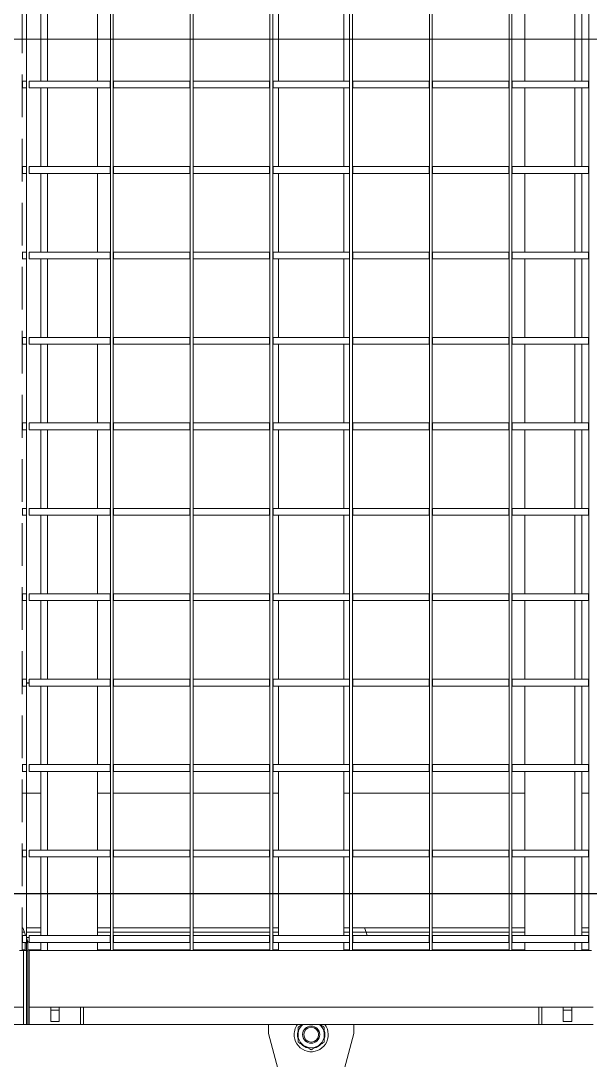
# Model space of a CAD drawing. Extents: x 28911 to 70911, y -59 to 29641.
# Drawn here: x 49763 to 50763, y 19470 to 21295 of the extents above; entities that cross this region are included whole.
import ezdxf
from ezdxf.lldxf.tags import DXFTag

# ---------------------------------------------------------------- set-up
doc = ezdxf.new("R2010")
doc.units = 0
doc.header["$LTSCALE"] = 300
doc.header["$MEASUREMENT"] = 0
doc.linetypes.add('CONTINUA', pattern=[0])
doc.linetypes.add('HIDDEN', pattern=[0.375, 0.25, -0.125])
for name, color, linetype, lineweight in [('20 CENTERLINE 0.05', 6, 'CENTER', 9), ('21 CONTINUA 0.05', 6, 'Continuous', 9), ('22 CONTINUA 0.18', 3, 'Continuous', 18), ('23 CONTINUA 0.35', 4, 'Continuous', 35), ('31 NASCOSTA 0.18', 3, 'HIDDEN', 18)]:
    doc.layers.add(name, color=color, linetype=linetype, lineweight=lineweight)
tags = doc.linetypes.add('CENTER', pattern=[2, 1.25, -0.25, 0.25, -0.25]).pattern_tags.tags
tags[10:11] = [DXFTag(74, 4), DXFTag(75, 0), DXFTag(340, '0'), DXFTag(46, 1.0), DXFTag(50, 0.0), DXFTag(44, 0.0), DXFTag(45, 0.0)]
tags[8:9] = [DXFTag(74, 4), DXFTag(75, 0), DXFTag(340, '0'), DXFTag(46, 1.0), DXFTag(50, 0.0), DXFTag(44, 0.0), DXFTag(45, 0.0)]
tags[6:7] = [DXFTag(74, 4), DXFTag(75, 0), DXFTag(340, '0'), DXFTag(46, 1.0), DXFTag(50, 0.0), DXFTag(44, 0.0), DXFTag(45, 0.0)]
tags[4:5] = [DXFTag(74, 4), DXFTag(75, 0), DXFTag(340, '0'), DXFTag(46, 1.0), DXFTag(50, 0.0), DXFTag(44, 0.0), DXFTag(45, 0.0)]

# ---------------------------------------------------------------- blocks, each defined once
blk = doc.blocks.new('A$Cdbd99e87')
at = {"layer": '21 CONTINUA 0.05', "color": 253, "linetype": 'Continuous'}
for p, q in [((5012.5, 1600), (5012.5, -1600)), ((5025, 1586), (5025, 1600)), ((5037, 1586), (5037, 1600)), ((5125, 1586), (5125, 1600)), ((5147.5, 1600), (5147.5, -1600)), ((5152.5, 1600), (5152.5, -1600)), ((5287.5, 1600), (5287.5, -1600)), ((5292.5, 1600), (5292.5, -1600)), ((5427.5, 1600), (5427.5, -1600)), ((5432.5, 1600), (5432.5, -1600)), ((5442.5, 1586), (5442.5, 1600)), ((5557.5, 1586), (5557.5, 1600)), ((5567.5, 1600), (5567.5, -1600)), ((5572.5, 1600), (5572.5, -1600)), ((5707.5, 1600), (5707.5, -1600)), ((5712.5, 1600), (5712.5, -1600)), ((5847.5, 1600), (5847.5, -1600)), ((5852.5, 1600), (5852.5, -1600)), ((5875, 1586), (5875, 1600)), ((5963, 1586), (5963, 1600)), ((5975, 1586), (5975, 1600)), ((5997.5, 1585), (5997.5, 1599)), ((5013, 1586), (5012.5, 1586)), ((5012.5, 1574), (5013, 1574)), ((5013, 1586), (5013, 1574)), ((5147, 1586), (5013, 1586)), ((5147, 1574), (5013, 1574)), ((5025, 1436), (5025, 1574)), ((5037, 1436), (5037, 1574)), ((5125, 1436), (5125, 1574)), ((5147, 1586), (5147, 1574)), ((5147.5, 1586), (5147, 1586)), ((5147, 1574), (5147.5, 1574)), ((5153, 1586), (5152.5, 1586)), ((5152.5, 1574), (5153, 1574)), ((5153, 1586), (5153, 1574)), ((5287, 1586), (5153, 1586)), ((5287, 1574), (5153, 1574)), ((5287, 1586), (5287, 1574)), ((5287.5, 1586), (5287, 1586)), ((5287, 1574), (5287.5, 1574)), ((5293, 1586), (5292.5, 1586)), ((5292.5, 1574), (5293, 1574)), ((5293, 1586), (5293, 1574)), ((5427, 1586), (5293, 1586)), ((5427, 1574), (5293, 1574)), ((5403.6, 1568.1), (5401.5, 1574)), ((5427, 1586), (5427, 1574)), ((5427.5, 1586), (5427, 1586)), ((5427, 1574), (5427.5, 1574)), ((5433, 1586), (5432.5, 1586)), ((5432.5, 1574), (5433, 1574)), ((5433, 1586), (5433, 1574)), ((5567, 1586), (5433, 1586)), ((5567, 1574), (5433, 1574)), ((5442.5, 1436), (5442.5, 1574)), ((5557.5, 1436), (5557.5, 1574)), ((5567, 1586), (5567, 1574)), ((5567.5, 1586), (5567, 1586)), ((5567, 1574), (5567.5, 1574)), ((5573, 1586), (5572.5, 1586)), ((5572.5, 1574), (5573, 1574)), ((5573, 1586), (5573, 1574)), ((5707, 1586), (5573, 1586)), ((5707, 1574), (5573, 1574)), ((5707, 1586), (5707, 1574)), ((5707.5, 1586), (5707, 1586)), ((5707, 1574), (5707.5, 1574)), ((5713, 1586), (5712.5, 1586)), ((5712.5, 1574), (5713, 1574)), ((5713, 1586), (5713, 1574)), ((5847, 1586), (5713, 1586)), ((5847, 1574), (5713, 1574)), ((5847, 1586), (5847, 1574)), ((5847.5, 1586), (5847, 1586)), ((5847, 1574), (5847.5, 1574)), ((5853, 1586), (5852.5, 1586)), ((5852.5, 1574), (5853, 1574)), ((5853, 1586), (5853, 1574)), ((5995, 1586), (5853, 1586)), ((5995, 1574), (5853, 1574)), ((5875, 1436), (5875, 1574)), ((5963, 1436), (5963, 1574)), ((5975, 1436), (5975, 1574)), ((5995, 1586), (5995, 1574)), ((6000, 1585), (5995, 1585)), ((6000, 1577.2), (5995, 1577.2)), ((5997.5, 1587), (6000, 1587)), ((5012.5, 1568.1), (5025, 1568.1)), ((5025, 1560.3), (5012.5, 1560.3)), ((5125, 1568.1), (5147.5, 1568.1)), ((5147.5, 1560.3), (5125, 1560.3)), ((5152.5, 1568.1), (5287.5, 1568.1)), ((5287.5, 1560.3), (5152.5, 1560.3)), ((5292.5, 1568.1), (5403.6, 1568.1)), ((5406.4, 1560.3), (5292.5, 1560.3)), ((5403.6, 1568.1), (5406.4, 1560.3)), ((5403.6, 1568.1), (5427.5, 1568.1)), ((5427.5, 1560.3), (5406.4, 1560.3)), ((5432.5, 1568.1), (5442.5, 1568.1)), ((5442.5, 1560.3), (5432.5, 1560.3)), ((5557.5, 1568.1), (5567.5, 1568.1)), ((5567.5, 1560.3), (5557.5, 1560.3)), ((5572.5, 1568.1), (5707.5, 1568.1)), ((5707.5, 1560.3), (5572.5, 1560.3)), ((5712.5, 1568.1), (5847.5, 1568.1)), ((5847.5, 1560.3), (5712.5, 1560.3)), ((5852.5, 1568.1), (5875, 1568.1)), ((5875, 1560.3), (5852.5, 1560.3)), ((5975, 1568.1), (6000, 1568.1)), ((6000, 1560.3), (5975, 1560.3)), ((5013, 1436), (5012.5, 1436)), ((5012.5, 1424), (5013, 1424)), ((5013, 1436), (5013, 1424)), ((5147, 1436), (5013, 1436)), ((5147, 1424), (5013, 1424)), ((5025, 1286), (5025, 1424)), ((5037, 1286), (5037, 1424)), ((5125, 1286), (5125, 1424)), ((5147, 1436), (5147, 1424)), ((5147.5, 1436), (5147, 1436)), ((5147, 1424), (5147.5, 1424)), ((5153, 1436), (5152.5, 1436)), ((5152.5, 1424), (5153, 1424)), ((5153, 1436), (5153, 1424)), ((5287, 1436), (5153, 1436)), ((5287, 1424), (5153, 1424)), ((5287, 1436), (5287, 1424)), ((5287.5, 1436), (5287, 1436)), ((5287, 1424), (5287.5, 1424)), ((5293, 1436), (5292.5, 1436)), ((5292.5, 1424), (5293, 1424)), ((5293, 1436), (5293, 1424)), ((5427, 1436), (5293, 1436)), ((5427, 1424), (5293, 1424)), ((5427, 1436), (5427, 1424)), ((5427.5, 1436), (5427, 1436)), ((5427, 1424), (5427.5, 1424)), ((5433, 1436), (5432.5, 1436)), ((5432.5, 1424), (5433, 1424)), ((5433, 1436), (5433, 1424)), ((5567, 1436), (5433, 1436)), ((5567, 1424), (5433, 1424)), ((5442.5, 1286), (5442.5, 1424)), ((5557.5, 1286), (5557.5, 1424)), ((5567, 1436), (5567, 1424)), ((5567.5, 1436), (5567, 1436)), ((5567, 1424), (5567.5, 1424)), ((5573, 1436), (5572.5, 1436)), ((5572.5, 1424), (5573, 1424)), ((5573, 1436), (5573, 1424)), ((5707, 1436), (5573, 1436)), ((5707, 1424), (5573, 1424)), ((5707, 1436), (5707, 1424)), ((5707.5, 1436), (5707, 1436)), ((5707, 1424), (5707.5, 1424)), ((5713, 1436), (5712.5, 1436)), ((5712.5, 1424), (5713, 1424)), ((5713, 1436), (5713, 1424)), ((5847, 1436), (5713, 1436)), ((5847, 1424), (5713, 1424)), ((5847, 1436), (5847, 1424)), ((5847.5, 1436), (5847, 1436)), ((5847, 1424), (5847.5, 1424)), ((5853, 1436), (5852.5, 1436)), ((5852.5, 1424), (5853, 1424)), ((5853, 1436), (5853, 1424)), ((5995, 1436), (5853, 1436)), ((5995, 1424), (5853, 1424)), ((5875, 1286), (5875, 1424)), ((5963, 1286), (5963, 1424)), ((5975, 1286), (5975, 1424)), ((5995, 1436), (5995, 1424)), ((5012.5, 1324), (5025, 1324)), ((5125, 1324), (5147.5, 1324)), ((5152.5, 1324), (5287.5, 1324)), ((5292.5, 1324), (5427.5, 1324)), ((5432.5, 1324), (5442.5, 1324)), ((5557.5, 1324), (5567.5, 1324)), ((5572.5, 1324), (5707.5, 1324)), ((5712.5, 1324), (5847.5, 1324)), ((5852.5, 1324), (5875, 1324)), ((5975, 1324), (6000, 1324)), ((5013, 1286), (5012.5, 1286)), ((5013, 1286), (5013, 1274)), ((5147, 1286), (5013, 1286)), ((5147, 1286), (5147, 1274)), ((5147.5, 1286), (5147, 1286)), ((5153, 1286), (5152.5, 1286)), ((5153, 1286), (5153, 1274)), ((5287, 1286), (5153, 1286)), ((5287, 1286), (5287, 1274)), ((5287.5, 1286), (5287, 1286)), ((5293, 1286), (5292.5, 1286)), ((5293, 1286), (5293, 1274)), ((5427, 1286), (5293, 1286)), ((5427, 1286), (5427, 1274)), ((5427.5, 1286), (5427, 1286)), ((5433, 1286), (5432.5, 1286)), ((5433, 1286), (5433, 1274)), ((5567, 1286), (5433, 1286)), ((5567, 1286), (5567, 1274)), ((5567.5, 1286), (5567, 1286)), ((5573, 1286), (5572.5, 1286)), ((5573, 1286), (5573, 1274)), ((5707, 1286), (5573, 1286)), ((5707, 1286), (5707, 1274)), ((5707.5, 1286), (5707, 1286)), ((5713, 1286), (5712.5, 1286)), ((5713, 1286), (5713, 1274)), ((5847, 1286), (5713, 1286)), ((5847, 1286), (5847, 1274)), ((5847.5, 1286), (5847, 1286)), ((5853, 1286), (5852.5, 1286)), ((5853, 1286), (5853, 1274)), ((5995, 1286), (5853, 1286)), ((5995, 1286), (5995, 1274)), ((5012.5, 1274), (5013, 1274)), ((5147, 1274), (5013, 1274)), ((5025, 1136), (5025, 1274)), ((5037, 1136), (5037, 1274)), ((5125, 1136), (5125, 1274)), ((5147, 1274), (5147.5, 1274)), ((5152.5, 1274), (5153, 1274)), ((5287, 1274), (5153, 1274)), ((5287, 1274), (5287.5, 1274)), ((5292.5, 1274), (5293, 1274)), ((5427, 1274), (5293, 1274)), ((5427, 1274), (5427.5, 1274)), ((5432.5, 1274), (5433, 1274)), ((5567, 1274), (5433, 1274)), ((5442.5, 1136), (5442.5, 1274)), ((5557.5, 1136), (5557.5, 1274)), ((5567, 1274), (5567.5, 1274)), ((5572.5, 1274), (5573, 1274)), ((5707, 1274), (5573, 1274)), ((5707, 1274), (5707.5, 1274)), ((5712.5, 1274), (5713, 1274)), ((5847, 1274), (5713, 1274)), ((5847, 1274), (5847.5, 1274)), ((5852.5, 1274), (5853, 1274)), ((5995, 1274), (5853, 1274)), ((5875, 1136), (5875, 1274)), ((5963, 1136), (5963, 1274)), ((5975, 1136), (5975, 1274)), ((5013, 1136), (5012.5, 1136)), ((5013, 1136), (5013, 1124)), ((5147, 1136), (5013, 1136)), ((5147, 1136), (5147, 1124)), ((5147.5, 1136), (5147, 1136)), ((5153, 1136), (5152.5, 1136)), ((5153, 1136), (5153, 1124)), ((5287, 1136), (5153, 1136)), ((5287, 1136), (5287, 1124)), ((5287.5, 1136), (5287, 1136)), ((5293, 1136), (5292.5, 1136)), ((5293, 1136), (5293, 1124)), ((5427, 1136), (5293, 1136)), ((5427, 1136), (5427, 1124)), ((5427.5, 1136), (5427, 1136)), ((5433, 1136), (5432.5, 1136)), ((5433, 1136), (5433, 1124)), ((5567, 1136), (5433, 1136)), ((5567, 1136), (5567, 1124)), ((5567.5, 1136), (5567, 1136)), ((5573, 1136), (5572.5, 1136)), ((5573, 1136), (5573, 1124)), ((5707, 1136), (5573, 1136)), ((5707, 1136), (5707, 1124)), ((5707.5, 1136), (5707, 1136)), ((5713, 1136), (5712.5, 1136)), ((5713, 1136), (5713, 1124)), ((5847, 1136), (5713, 1136)), ((5847, 1136), (5847, 1124)), ((5847.5, 1136), (5847, 1136)), ((5853, 1136), (5852.5, 1136)), ((5853, 1136), (5853, 1124)), ((5995, 1136), (5853, 1136)), ((5995, 1136), (5995, 1124)), ((5012.5, 1124), (5013, 1124)), ((5147, 1124), (5013, 1124)), ((5025, 986), (5025, 1124)), ((5037, 986), (5037, 1124)), ((5125, 986), (5125, 1124)), ((5147, 1124), (5147.5, 1124)), ((5152.5, 1124), (5153, 1124)), ((5287, 1124), (5153, 1124)), ((5287, 1124), (5287.5, 1124)), ((5292.5, 1124), (5293, 1124)), ((5427, 1124), (5293, 1124)), ((5427, 1124), (5427.5, 1124)), ((5432.5, 1124), (5433, 1124)), ((5567, 1124), (5433, 1124)), ((5442.5, 986), (5442.5, 1124)), ((5557.5, 986), (5557.5, 1124)), ((5567, 1124), (5567.5, 1124)), ((5572.5, 1124), (5573, 1124)), ((5707, 1124), (5573, 1124)), ((5707, 1124), (5707.5, 1124)), ((5712.5, 1124), (5713, 1124)), ((5847, 1124), (5713, 1124)), ((5847, 1124), (5847.5, 1124)), ((5852.5, 1124), (5853, 1124)), ((5995, 1124), (5853, 1124)), ((5875, 986), (5875, 1124)), ((5963, 986), (5963, 1124)), ((5975, 986), (5975, 1124)), ((5995, 1131), (6000, 1131)), ((5995, 1130.5), (6000, 1130.5)), ((5995, 1130.3), (6000, 1130.3)), ((5013, 986), (5012.5, 986)), ((5013, 986), (5013, 974)), ((5147, 986), (5013, 986)), ((5147, 986), (5147, 974)), ((5147.5, 986), (5147, 986)), ((5153, 986), (5152.5, 986)), ((5153, 986), (5153, 974)), ((5287, 986), (5153, 986)), ((5287, 986), (5287, 974)), ((5287.5, 986), (5287, 986)), ((5293, 986), (5292.5, 986)), ((5293, 986), (5293, 974)), ((5427, 986), (5293, 986)), ((5427, 986), (5427, 974)), ((5427.5, 986), (5427, 986)), ((5433, 986), (5432.5, 986)), ((5433, 986), (5433, 974)), ((5567, 986), (5433, 986)), ((5567, 986), (5567, 974)), ((5567.5, 986), (5567, 986)), ((5573, 986), (5572.5, 986)), ((5573, 986), (5573, 974)), ((5707, 986), (5573, 986)), ((5707, 986), (5707, 974)), ((5707.5, 986), (5707, 986)), ((5713, 986), (5712.5, 986)), ((5713, 986), (5713, 974)), ((5847, 986), (5713, 986)), ((5847, 986), (5847, 974)), ((5847.5, 986), (5847, 986)), ((5853, 986), (5852.5, 986)), ((5853, 986), (5853, 974)), ((5995, 986), (5853, 986)), ((5995, 986), (5995, 974)), ((5012.5, 974), (5013, 974)), ((5147, 974), (5013, 974)), ((5025, 836), (5025, 974)), ((5037, 836), (5037, 974)), ((5125, 836), (5125, 974)), ((5147, 974), (5147.5, 974)), ((5152.5, 974), (5153, 974)), ((5287, 974), (5153, 974)), ((5287, 974), (5287.5, 974)), ((5292.5, 974), (5293, 974)), ((5427, 974), (5293, 974)), ((5427, 974), (5427.5, 974)), ((5432.5, 974), (5433, 974)), ((5567, 974), (5433, 974)), ((5442.5, 836), (5442.5, 974)), ((5557.5, 836), (5557.5, 974)), ((5567, 974), (5567.5, 974)), ((5572.5, 974), (5573, 974)), ((5707, 974), (5573, 974)), ((5707, 974), (5707.5, 974)), ((5712.5, 974), (5713, 974)), ((5847, 974), (5713, 974)), ((5847, 974), (5847.5, 974)), ((5852.5, 974), (5853, 974)), ((5995, 974), (5853, 974)), ((5875, 836), (5875, 974)), ((5963, 836), (5963, 974)), ((5975, 836), (5975, 974)), ((5013, 836), (5012.5, 836)), ((5012.5, 824), (5013, 824)), ((5013, 836), (5013, 824)), ((5147, 836), (5013, 836)), ((5147, 824), (5013, 824)), ((5025, 686), (5025, 824)), ((5037, 686), (5037, 824)), ((5125, 686), (5125, 824)), ((5147, 836), (5147, 824)), ((5147.5, 836), (5147, 836)), ((5147, 824), (5147.5, 824)), ((5153, 836), (5152.5, 836)), ((5152.5, 824), (5153, 824)), ((5153, 836), (5153, 824)), ((5287, 836), (5153, 836)), ((5287, 824), (5153, 824)), ((5287, 836), (5287, 824)), ((5287.5, 836), (5287, 836)), ((5287, 824), (5287.5, 824)), ((5293, 836), (5292.5, 836)), ((5292.5, 824), (5293, 824)), ((5293, 836), (5293, 824)), ((5427, 836), (5293, 836)), ((5427, 824), (5293, 824)), ((5427, 836), (5427, 824)), ((5427.5, 836), (5427, 836)), ((5427, 824), (5427.5, 824)), ((5433, 836), (5432.5, 836)), ((5432.5, 824), (5433, 824)), ((5433, 836), (5433, 824)), ((5567, 836), (5433, 836)), ((5567, 824), (5433, 824)), ((5442.5, 686), (5442.5, 824)), ((5557.5, 686), (5557.5, 824)), ((5567, 836), (5567, 824)), ((5567.5, 836), (5567, 836)), ((5567, 824), (5567.5, 824)), ((5573, 836), (5572.5, 836)), ((5572.5, 824), (5573, 824)), ((5573, 836), (5573, 824)), ((5707, 836), (5573, 836)), ((5707, 824), (5573, 824)), ((5707, 836), (5707, 824)), ((5707.5, 836), (5707, 836)), ((5707, 824), (5707.5, 824)), ((5713, 836), (5712.5, 836)), ((5712.5, 824), (5713, 824)), ((5713, 836), (5713, 824)), ((5847, 836), (5713, 836)), ((5847, 824), (5713, 824)), ((5847, 836), (5847, 824)), ((5847.5, 836), (5847, 836)), ((5847, 824), (5847.5, 824)), ((5853, 836), (5852.5, 836)), ((5852.5, 824), (5853, 824)), ((5853, 836), (5853, 824)), ((5995, 836), (5853, 836)), ((5995, 824), (5853, 824)), ((5875, 686), (5875, 824)), ((5963, 686), (5963, 824)), ((5975, 686), (5975, 824)), ((5995, 836), (5995, 824)), ((5013, 686), (5012.5, 686)), ((5013, 686), (5013, 674)), ((5147, 686), (5013, 686)), ((5147, 686), (5147, 674)), ((5147.5, 686), (5147, 686)), ((5153, 686), (5152.5, 686)), ((5153, 686), (5153, 674)), ((5287, 686), (5153, 686)), ((5287, 686), (5287, 674)), ((5287.5, 686), (5287, 686)), ((5293, 686), (5292.5, 686)), ((5293, 686), (5293, 674)), ((5427, 686), (5293, 686)), ((5427, 686), (5427, 674)), ((5427.5, 686), (5427, 686)), ((5433, 686), (5432.5, 686)), ((5433, 686), (5433, 674)), ((5567, 686), (5433, 686)), ((5567, 686), (5567, 674)), ((5567.5, 686), (5567, 686)), ((5573, 686), (5572.5, 686)), ((5573, 686), (5573, 674)), ((5707, 686), (5573, 686)), ((5707, 686), (5707, 674)), ((5707.5, 686), (5707, 686)), ((5713, 686), (5712.5, 686)), ((5713, 686), (5713, 674)), ((5847, 686), (5713, 686)), ((5847, 686), (5847, 674)), ((5847.5, 686), (5847, 686)), ((5853, 686), (5852.5, 686)), ((5853, 686), (5853, 674)), ((5995, 686), (5853, 686)), ((5995, 686), (5995, 674)), ((5012.5, 674), (5013, 674)), ((5147, 674), (5013, 674)), ((5025, 536), (5025, 674)), ((5037, 536), (5037, 674)), ((5125, 536), (5125, 674)), ((5147, 674), (5147.5, 674)), ((5152.5, 674), (5153, 674)), ((5287, 674), (5153, 674)), ((5287, 674), (5287.5, 674)), ((5292.5, 674), (5293, 674)), ((5427, 674), (5293, 674)), ((5427, 674), (5427.5, 674)), ((5432.5, 674), (5433, 674)), ((5567, 674), (5433, 674)), ((5442.5, 536), (5442.5, 674)), ((5557.5, 536), (5557.5, 674)), ((5567, 674), (5567.5, 674)), ((5572.5, 674), (5573, 674)), ((5707, 674), (5573, 674)), ((5707, 674), (5707.5, 674)), ((5712.5, 674), (5713, 674)), ((5847, 674), (5713, 674)), ((5847, 674), (5847.5, 674)), ((5852.5, 674), (5853, 674)), ((5995, 674), (5853, 674)), ((5875, 536), (5875, 674)), ((5963, 536), (5963, 674)), ((5975, 536), (5975, 674)), ((5013, 536), (5012.5, 536)), ((5013, 536), (5013, 524)), ((5147, 536), (5013, 536)), ((5147, 536), (5147, 524)), ((5147.5, 536), (5147, 536)), ((5153, 536), (5152.5, 536)), ((5153, 536), (5153, 524)), ((5287, 536), (5153, 536)), ((5287, 536), (5287, 524)), ((5287.5, 536), (5287, 536)), ((5293, 536), (5292.5, 536)), ((5293, 536), (5293, 524)), ((5427, 536), (5293, 536)), ((5427, 536), (5427, 524)), ((5427.5, 536), (5427, 536)), ((5433, 536), (5432.5, 536)), ((5433, 536), (5433, 524)), ((5567, 536), (5433, 536)), ((5567, 536), (5567, 524)), ((5567.5, 536), (5567, 536)), ((5573, 536), (5572.5, 536)), ((5573, 536), (5573, 524)), ((5707, 536), (5573, 536)), ((5707, 536), (5707, 524)), ((5707.5, 536), (5707, 536)), ((5713, 536), (5712.5, 536)), ((5713, 536), (5713, 524)), ((5847, 536), (5713, 536)), ((5847, 536), (5847, 524)), ((5847.5, 536), (5847, 536)), ((5853, 536), (5852.5, 536)), ((5853, 536), (5853, 524)), ((5995, 536), (5853, 536)), ((5995, 536), (5995, 524)), ((5012.5, 524), (5013, 524)), ((5147, 524), (5013, 524)), ((5025, 386), (5025, 524)), ((5037, 386), (5037, 524)), ((5125, 386), (5125, 524)), ((5147, 524), (5147.5, 524)), ((5152.5, 524), (5153, 524)), ((5287, 524), (5153, 524)), ((5287, 524), (5287.5, 524)), ((5292.5, 524), (5293, 524)), ((5427, 524), (5293, 524)), ((5427, 524), (5427.5, 524)), ((5432.5, 524), (5433, 524)), ((5567, 524), (5433, 524)), ((5442.5, 386), (5442.5, 524)), ((5557.5, 386), (5557.5, 524)), ((5567, 524), (5567.5, 524)), ((5572.5, 524), (5573, 524)), ((5707, 524), (5573, 524)), ((5707, 524), (5707.5, 524)), ((5712.5, 524), (5713, 524)), ((5847, 524), (5713, 524)), ((5847, 524), (5847.5, 524)), ((5852.5, 524), (5853, 524)), ((5995, 524), (5853, 524)), ((5875, 386), (5875, 524)), ((5963, 386), (5963, 524)), ((5975, 386), (5975, 524)), ((5013, 386), (5012.5, 386)), ((5013, 386), (5013, 374)), ((5147, 386), (5013, 386)), ((5147, 386), (5147, 374)), ((5147.5, 386), (5147, 386)), ((5153, 386), (5152.5, 386)), ((5153, 386), (5153, 374)), ((5287, 386), (5153, 386)), ((5287, 386), (5287, 374)), ((5287.5, 386), (5287, 386)), ((5293, 386), (5292.5, 386)), ((5293, 386), (5293, 374)), ((5427, 386), (5293, 386)), ((5427, 386), (5427, 374)), ((5427.5, 386), (5427, 386)), ((5433, 386), (5432.5, 386)), ((5433, 386), (5433, 374)), ((5567, 386), (5433, 386)), ((5567, 386), (5567, 374)), ((5567.5, 386), (5567, 386)), ((5573, 386), (5572.5, 386)), ((5573, 386), (5573, 374)), ((5707, 386), (5573, 386)), ((5707, 386), (5707, 374)), ((5707.5, 386), (5707, 386)), ((5713, 386), (5712.5, 386)), ((5713, 386), (5713, 374)), ((5847, 386), (5713, 386)), ((5847, 386), (5847, 374)), ((5847.5, 386), (5847, 386)), ((5853, 386), (5852.5, 386)), ((5853, 386), (5853, 374)), ((5995, 386), (5853, 386)), ((5995, 386), (5995, 374)), ((5012.5, 374), (5013, 374)), ((5147, 374), (5013, 374)), ((5025, 236), (5025, 374)), ((5037, 236), (5037, 374)), ((5125, 236), (5125, 374)), ((5147, 374), (5147.5, 374)), ((5152.5, 374), (5153, 374)), ((5287, 374), (5153, 374)), ((5287, 374), (5287.5, 374)), ((5292.5, 374), (5293, 374)), ((5427, 374), (5293, 374)), ((5427, 374), (5427.5, 374)), ((5432.5, 374), (5433, 374)), ((5567, 374), (5433, 374)), ((5442.5, 236), (5442.5, 374)), ((5557.5, 236), (5557.5, 374)), ((5567, 374), (5567.5, 374)), ((5572.5, 374), (5573, 374)), ((5707, 374), (5573, 374)), ((5707, 374), (5707.5, 374)), ((5712.5, 374), (5713, 374)), ((5847, 374), (5713, 374)), ((5847, 374), (5847.5, 374)), ((5852.5, 374), (5853, 374)), ((5995, 374), (5853, 374)), ((5875, 236), (5875, 374)), ((5963, 236), (5963, 374)), ((5975, 236), (5975, 374)), ((5013, 236), (5012.5, 236)), ((5012.5, 224), (5013, 224)), ((5013, 236), (5013, 224)), ((5147, 236), (5013, 236)), ((5147, 224), (5013, 224)), ((5025, 86), (5025, 224)), ((5037, 86), (5037, 224)), ((5125, 86), (5125, 224)), ((5147, 236), (5147, 224)), ((5147.5, 236), (5147, 236)), ((5147, 224), (5147.5, 224)), ((5153, 236), (5152.5, 236)), ((5152.5, 224), (5153, 224)), ((5153, 236), (5153, 224)), ((5287, 236), (5153, 236)), ((5287, 224), (5153, 224)), ((5287, 236), (5287, 224)), ((5287.5, 236), (5287, 236)), ((5287, 224), (5287.5, 224)), ((5293, 236), (5292.5, 236)), ((5292.5, 224), (5293, 224)), ((5293, 236), (5293, 224)), ((5427, 236), (5293, 236)), ((5427, 224), (5293, 224)), ((5427, 236), (5427, 224)), ((5427.5, 236), (5427, 236)), ((5427, 224), (5427.5, 224)), ((5433, 236), (5432.5, 236)), ((5432.5, 224), (5433, 224)), ((5433, 236), (5433, 224)), ((5567, 236), (5433, 236)), ((5567, 224), (5433, 224)), ((5442.5, 86), (5442.5, 224)), ((5557.5, 86), (5557.5, 224)), ((5567, 236), (5567, 224)), ((5567.5, 236), (5567, 236)), ((5567, 224), (5567.5, 224)), ((5573, 236), (5572.5, 236)), ((5572.5, 224), (5573, 224)), ((5573, 236), (5573, 224)), ((5707, 236), (5573, 236)), ((5707, 224), (5573, 224)), ((5707, 236), (5707, 224)), ((5707.5, 236), (5707, 236)), ((5707, 224), (5707.5, 224)), ((5713, 236), (5712.5, 236)), ((5712.5, 224), (5713, 224)), ((5713, 236), (5713, 224)), ((5847, 236), (5713, 236)), ((5847, 224), (5713, 224)), ((5847, 236), (5847, 224)), ((5847.5, 236), (5847, 236)), ((5847, 224), (5847.5, 224)), ((5853, 236), (5852.5, 236)), ((5852.5, 224), (5853, 224)), ((5853, 236), (5853, 224)), ((5995, 236), (5853, 236)), ((5995, 224), (5853, 224)), ((5875, 86), (5875, 224)), ((5963, 86), (5963, 224)), ((5975, 86), (5975, 224)), ((5995, 236), (5995, 224)), ((5013, 86), (5012.5, 86)), ((5012.5, 74), (5013, 74)), ((5013, 86), (5013, 74)), ((5147, 86), (5013, 86)), ((5147, 74), (5013, 74)), ((5025, -64), (5025, 74)), ((5037, -64), (5037, 74)), ((5125, -64), (5125, 74)), ((5147, 86), (5147, 74)), ((5147.5, 86), (5147, 86)), ((5147, 74), (5147.5, 74)), ((5153, 86), (5152.5, 86)), ((5152.5, 74), (5153, 74)), ((5153, 86), (5153, 74)), ((5287, 86), (5153, 86)), ((5287, 74), (5153, 74)), ((5287, 86), (5287, 74)), ((5287.5, 86), (5287, 86)), ((5287, 74), (5287.5, 74)), ((5293, 86), (5292.5, 86)), ((5292.5, 74), (5293, 74)), ((5293, 86), (5293, 74)), ((5427, 86), (5293, 86)), ((5427, 74), (5293, 74)), ((5427, 86), (5427, 74)), ((5427.5, 86), (5427, 86)), ((5427, 74), (5427.5, 74)), ((5433, 86), (5432.5, 86)), ((5432.5, 74), (5433, 74)), ((5433, 86), (5433, 74)), ((5567, 86), (5433, 86)), ((5567, 74), (5433, 74)), ((5442.5, -64), (5442.5, 74)), ((5557.5, -64), (5557.5, 74)), ((5567, 86), (5567, 74)), ((5567.5, 86), (5567, 86)), ((5567, 74), (5567.5, 74)), ((5573, 86), (5572.5, 86)), ((5572.5, 74), (5573, 74)), ((5573, 86), (5573, 74)), ((5707, 86), (5573, 86)), ((5707, 74), (5573, 74)), ((5707, 86), (5707, 74)), ((5707.5, 86), (5707, 86)), ((5707, 74), (5707.5, 74)), ((5713, 86), (5712.5, 86)), ((5712.5, 74), (5713, 74)), ((5713, 86), (5713, 74)), ((5847, 86), (5713, 86)), ((5847, 74), (5713, 74)), ((5847, 86), (5847, 74)), ((5847.5, 86), (5847, 86)), ((5847, 74), (5847.5, 74)), ((5853, 86), (5852.5, 86)), ((5852.5, 74), (5853, 74)), ((5853, 86), (5853, 74)), ((5995, 86), (5853, 86)), ((5995, 74), (5853, 74)), ((5875, -64), (5875, 74)), ((5963, -64), (5963, 74)), ((5975, -64), (5975, 74)), ((5995, 86), (5995, 74))]:
    blk.add_line(p, q, dxfattribs=at)
at = {"layer": '22 CONTINUA 0.18', "color": 7, "linetype": 'Continuous'}
for p, q in [((5425, 1746), (5443.8, 1816)), ((5556.2, 1816), (5575, 1746)), ((5486.7, 1766.9), (5490.3, 1769)), ((5509.7, 1769), (5513.3, 1766.9)), ((5425, 1730), (5425, 1746)), ((5477, 1745.9), (5477, 1750.1)), ((5523, 1750.1), (5523, 1745.9)), ((5575, 1746), (5575, 1730)), ((5005, 1730), (5095, 1730)), ((5042.5, 1725), (5057.5, 1725)), ((5042.5, 1705), (5042.5, 1725)), ((5057.5, 1705), (5057.5, 1725)), ((5095, 1730), (5095, 1700)), ((5100, 1730), (5095, 1730)), ((5900, 1730), (5100, 1730)), ((5100, 1700), (5100, 1730)), ((5517.1, 1731.1), (5515.9, 1730)), ((5900, 1730), (5900, 1700)), ((5905, 1730), (5900, 1730)), ((5905, 1700), (5905, 1730)), ((5905, 1730), (5995, 1730)), ((5957.5, 1725), (5942.5, 1725)), ((5942.5, 1705), (5942.5, 1725)), ((5957.5, 1705), (5957.5, 1725)), ((5995, 1730), (5995, 1700)), ((5997.5, 1599), (5997.5, 1730)), ((6000, -1730), (6000, 1730)), ((5995, 1700), (5005, 1700)), ((5042.5, 1705), (5057.5, 1705)), ((5042.5, 1700), (5042.5, 1705)), ((5042.5, 1700), (5057.5, 1700)), ((5057.5, 1700), (5057.5, 1705)), ((5957.5, 1705), (5942.5, 1705)), ((5942.5, 1700), (5942.5, 1705)), ((5957.5, 1700), (5942.5, 1700)), ((5957.5, 1700), (5957.5, 1705)), ((5995, 1700), (5995, 1692.9)), ((5995, 1692.9), (5995, 1607.1))]:
    blk.add_line(p, q, dxfattribs=at)
at = {"layer": '22 CONTINUA 0.18', "color": 7}
for p, q in [((5995, 1730), (5997.5, 1730)), ((5997.5, 1730), (6000, 1730))]:
    blk.add_line(p, q, dxfattribs=at)
at = {"layer": '22 CONTINUA 0.18', "color": 253, "linetype": 'Continuous'}
for p, q in [((5995, 1607.1), (5995, 1600)), ((5007.5, 1600), (5012.5, 1600)), ((5037, 1600), (5012.5, 1600)), ((5012.5, 1599), (5025, 1599)), ((5037, 1600), (5060.6, 1600)), ((5060.6, 1600), (5083.3, 1600)), ((5147.5, 1600), (5083.3, 1600)), ((5147.5, 1599), (5125, 1599)), ((5147.5, 1600), (5152.5, 1600)), ((5287.5, 1600), (5152.5, 1600)), ((5287.5, 1599), (5152.5, 1599)), ((5287.5, 1600), (5292.5, 1600)), ((5427.5, 1600), (5292.5, 1600)), ((5427.5, 1599), (5292.5, 1599)), ((5427.5, 1600), (5432.5, 1600)), ((5477.2, 1600), (5432.5, 1600)), ((5442.5, 1599), (5432.5, 1599)), ((5477.2, 1600), (5522.8, 1600)), ((5567.5, 1600), (5522.8, 1600)), ((5567.5, 1599), (5557.5, 1599)), ((5567.5, 1600), (5572.5, 1600)), ((5707.5, 1600), (5572.5, 1600)), ((5707.5, 1599), (5572.5, 1599)), ((5707.5, 1600), (5712.5, 1600)), ((5847.5, 1600), (5712.5, 1600)), ((5847.5, 1599), (5712.5, 1599)), ((5847.5, 1600), (5852.5, 1600)), ((5916.7, 1600), (5852.5, 1600)), ((5875, 1599), (5852.5, 1599)), ((5939.4, 1600), (5916.7, 1600)), ((5963, 1600), (5939.4, 1600)), ((5995, 1600), (5963, 1600)), ((5975, 1599), (5997.5, 1599)), ((5997.5, 1601), (6000, 1601))]:
    blk.add_line(p, q, dxfattribs=at)
at = {"layer": '22 CONTINUA 0.18', "color": 7, "linetype": 'Continuous', "flags": 128}
for points in [[(5523.2, 1754.3), (5523.3, 1753.6), (5523.8, 1750.7)], [(5484.1, 1730), (5483.1, 1731), (5482.9, 1731.2)]]:
    blk.add_lwpolyline(points, dxfattribs=at)
at = {"layer": '22 CONTINUA 0.18', "color": 7, "linetype": 'Continuous'}
for radius in [15, 13]:
    blk.add_circle((5500, 1748), radius, dxfattribs=at)
for radius, start, end in [(30, 6.4252, 216.8699), (24, 103.4464, 135.352), (23.1, 65.1716, 114.8284), (24, 44.4822, 76.3361), (24, 164.8616, 195.2291), (23.1, 125.1716, 174.8284), (23.1, 5.1716, 54.8284), (23.1, 185.1716, 231.2078), (23.1, 308.7922, 354.8284), (24, 344.8613, 6.4252), (30, 323.1301, 6.4252)]:
    blk.add_arc((5500, 1748), radius, start, end, dxfattribs=at)
for points, knots in [([(5500, 1774.6), (5498.4, 1773.6), (5495.2, 1771.8), (5492, 1769.9), (5490.3, 1769)], [0, 0, 0, 0, 0.496994, 1, 1, 1, 1]), ([(5509.7, 1769), (5508.1, 1769.9), (5504.8, 1771.8), (5501.6, 1773.6), (5500, 1774.6)], [0, 0, 0, 0, 0.496394, 1, 1, 1, 1]), ([(5486.7, 1766.9), (5485.1, 1765.9), (5481.8, 1764), (5478.6, 1762.2), (5477, 1761.3)], [0, 0, 0, 0, 0.496394, 1, 1, 1, 1]), ([(5477, 1761.3), (5477, 1759.5), (5477, 1755.8), (5477, 1752), (5477, 1750.1)], [0, 0, 0, 0, 0.496994, 1, 1, 1, 1]), ([(5523, 1761.3), (5521.4, 1762.2), (5518.2, 1764), (5515, 1765.9), (5513.3, 1766.9)], [0, 0, 0, 0, 0.496994, 1, 1, 1, 1]), ([(5523, 1750.1), (5523, 1752), (5523, 1755.8), (5523, 1759.4), (5523, 1761.3)], [0, 0, 0, 0, 0.496394, 1, 1, 1, 1]), ([(5477, 1745.9), (5477, 1744), (5477, 1740.2), (5477, 1736.6), (5477, 1734.7)], [0, 0, 0, 0, 0.496394, 1, 1, 1, 1]), ([(5477, 1734.7), (5478.6, 1733.8), (5481.3, 1732.3), (5484, 1730.7), (5485.2, 1730)], [0, 0, 0, 0, 0.588288, 1, 1, 1, 1]), ([(5514.8, 1730), (5515.9, 1730.6), (5518.7, 1732.2), (5521.4, 1733.8), (5523, 1734.7)], [0, 0, 0, 0, 0.403896, 1, 1, 1, 1]), ([(5523, 1734.7), (5523, 1736.5), (5523, 1740.2), (5523, 1744), (5523, 1745.9)], [0, 0, 0, 0, 0.496994, 1, 1, 1, 1])]:
    blk.add_open_spline(points, degree=3, knots=knots, dxfattribs=at)
blk = doc.blocks.new('A$C46c43aaa')
at = {"layer": '31 NASCOSTA 0.18', "color": 7, "linetype": 'CONTINUA'}
for p, q in [((0, 1730), (0, -1730)), ((-5, -1692.9), (-5, -1607.1)), ((-5, -1700), (-5, -1692.9)), ((-995, -1700), (-5, -1700)), ((-5, -1700), (-5, -1730)), ((-5, -1730), (-95, -1730)), ((-5, -1730), (0, -1730))]:
    blk.add_line(p, q, dxfattribs=at)
at = {"layer": '31 NASCOSTA 0.18', "color": 253}
for p, q in [((-7.5, -1600), (-7.5, 1600)), ((-7, -74), (-7.5, -74)), ((-7.5, -86), (-7, -86)), ((-7, -74), (0, -74)), ((-7, -86), (-7, -74)), ((-7, -86), (0, -86)), ((0, -86), (0, -74)), ((-7, -224), (-7.5, -224)), ((-7.5, -236), (-7, -236)), ((-7, -236), (-7, -224)), ((-7, -224), (0, -224)), ((-7, -236), (0, -236)), ((0, -236), (0, -224)), ((-7, -374), (-7.5, -374)), ((-7, -374), (0, -374)), ((-7, -386), (-7, -374)), ((0, -386), (0, -374)), ((-7.5, -386), (-7, -386)), ((-7, -386), (0, -386)), ((-7, -524), (-7.5, -524)), ((-7, -524), (0, -524)), ((-7, -536), (-7, -524)), ((0, -536), (0, -524)), ((-7.5, -536), (-7, -536)), ((-7, -536), (0, -536)), ((-7, -674), (-7.5, -674)), ((-7, -674), (0, -674)), ((-7, -686), (-7, -674)), ((0, -686), (0, -674)), ((-7.5, -686), (-7, -686)), ((-7, -686), (0, -686)), ((-7, -824), (-7.5, -824)), ((-7.5, -836), (-7, -836)), ((-7, -824), (0, -824)), ((-7, -836), (-7, -824)), ((-7, -836), (0, -836)), ((0, -836), (0, -824)), ((-7, -974), (-7.5, -974)), ((-7, -974), (0, -974)), ((-7, -986), (-7, -974)), ((0, -986), (0, -974)), ((-7.5, -986), (-7, -986)), ((-7, -986), (0, -986)), ((-7, -1124), (-7.5, -1124)), ((-7, -1136), (-7, -1124)), ((-7, -1124), (0, -1124)), ((0, -1136), (0, -1124)), ((-7.5, -1136), (-7, -1136)), ((-7, -1136), (0, -1136)), ((0, -1213.1), (0, -1274)), ((-7, -1274), (-7.5, -1274)), ((-7, -1286), (-7, -1274)), ((-7, -1274), (0, -1274)), ((0, -1286), (0, -1274)), ((-7.5, -1286), (-7, -1286)), ((-7, -1286), (0, -1286)), ((0, -1286), (0, -1324)), ((0, -1324), (-7.5, -1324)), ((0, -1329.2), (0, -1324)), ((0, -1424), (0, -1329.2)), ((-7, -1424), (-7.5, -1424)), ((-7.5, -1436), (-7, -1436)), ((-7, -1424), (0, -1424)), ((-7, -1436), (-7, -1424)), ((-7, -1436), (0, -1436)), ((0, -1436), (0, -1424)), ((0, -1574), (0, -1436)), ((-7.5, -1560.3), (-6.4, -1560.3)), ((-7.5, -1568.1), (-3.6, -1568.1)), ((-6.4, -1560.3), (-3.6, -1568.1)), ((-1.5, -1574), (-3.6, -1568.1)), ((-7, -1574), (-7.5, -1574)), ((-7.5, -1586), (-7, -1586)), ((-7, -1574), (0, -1574)), ((-7, -1586), (-7, -1574)), ((-7, -1586), (0, -1586)), ((-2.5, -1586), (-2.5, -1599)), ((0, -1587), (-2.5, -1587)), ((0, -1586), (0, -1574)), ((0, -1578.3), (2.4, -1585)), ((0, -1585), (2.4, -1585)), ((0, -1587), (0, -1586)), ((0, -1587), (0, -1596)), ((-7.5, -1600), (-12.5, -1600)), ((-2.5, -1599), (-7.5, -1599)), ((-7.5, -1600), (0, -1600)), ((-5, -1607.1), (-5, -1600))]:
    blk.add_line(p, q, dxfattribs=at)
blk = doc.blocks.new('*U74')
at = {"color": 1, "linetype": 'CONTINUA', "ltscale": 5}
blk.add_line((-12000, -1500), (0, -1500), dxfattribs=at)

msp = doc.modelspace()

# ---------------------------------------------------------------- linework, layer by layer
at = {"layer": '20 CENTERLINE 0.05'}
msp.add_line((42272.732, 21262.689), (60272.732, 21262.689), dxfattribs=at)

# ---------------------------------------------------------------- block references
at = {"ltscale": 50}
msp.add_blockref('*U74', (56272.732, 21262.689), dxfattribs=at)
at = {"layer": '23 CONTINUA 0.35'}
msp.add_blockref('A$C46c43aaa', (49772.732, 21262.689), dxfattribs=at)
at = {"layer": '23 CONTINUA 0.35', "rotation": 180}
msp.add_blockref('A$Cdbd99e87', (55772.732, 21262.689), dxfattribs=at)

doc.saveas('drawing.dxf')
